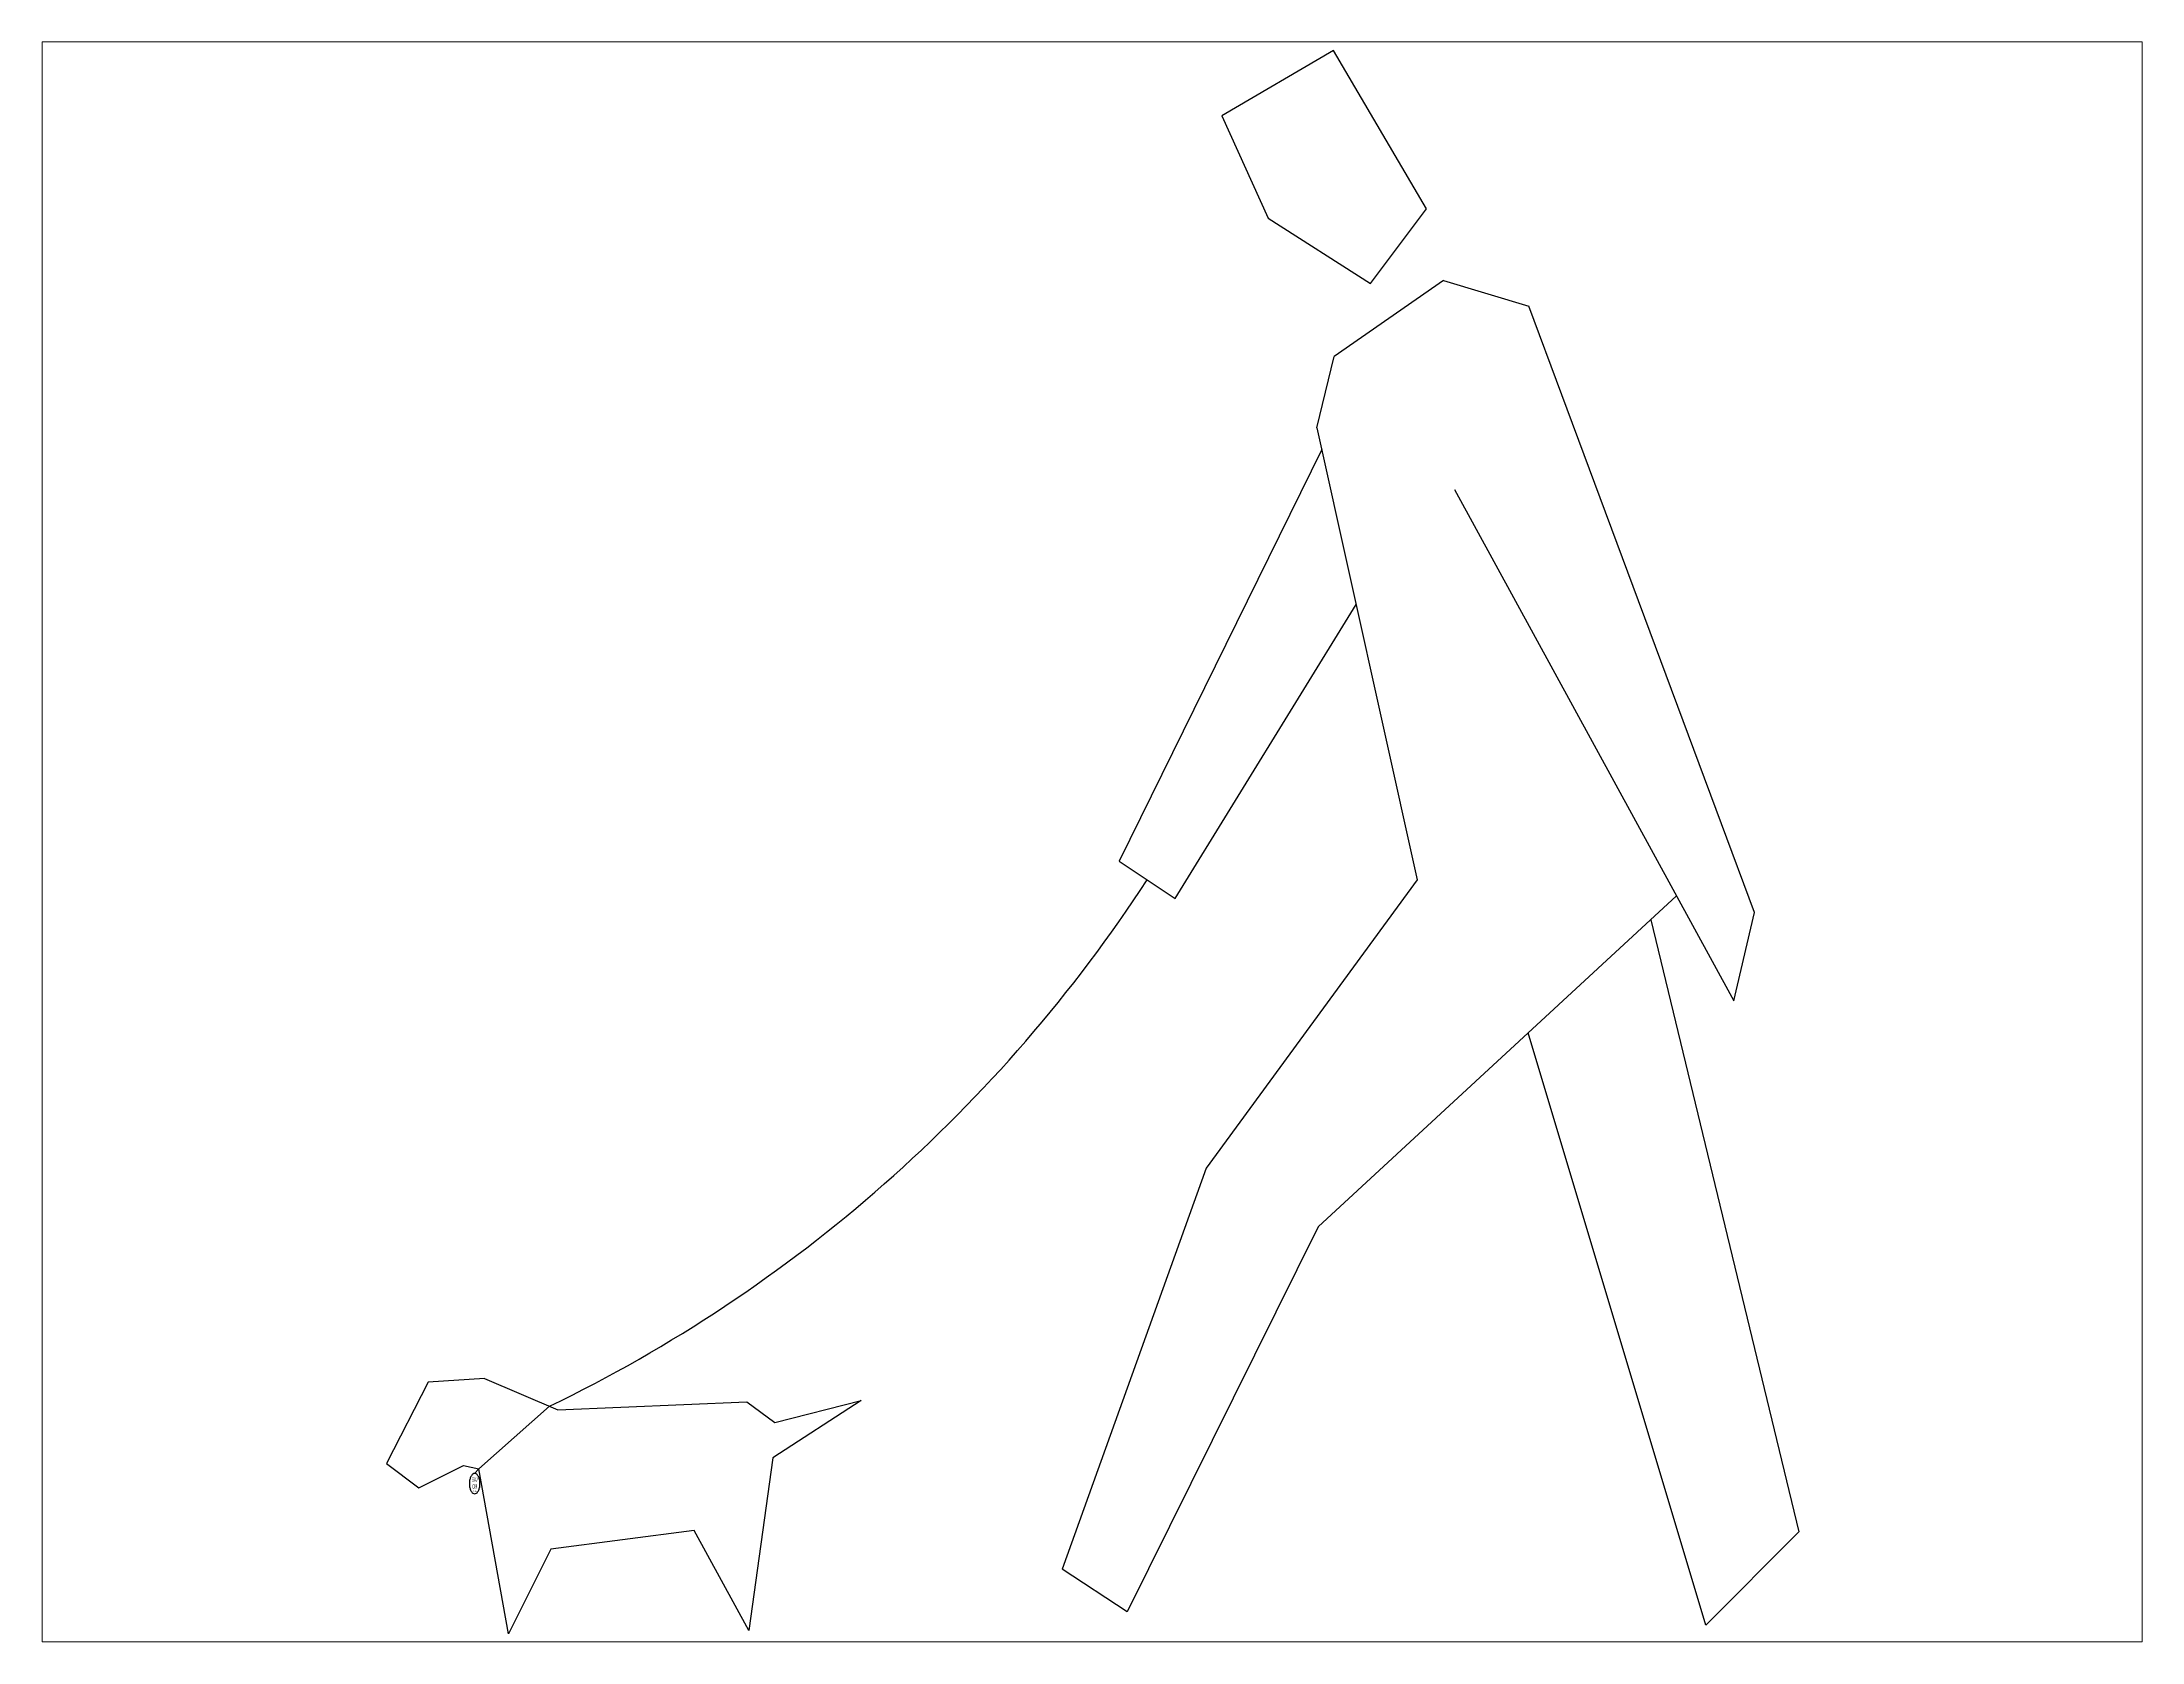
# Paper-space layout 'Layout1' of a CAD drawing. Header units: millimetres. Extents: x 1.05 to 9.45, y 0.8 to 7.2.
# The model-space entities are those that its viewports show. They can reach past a viewport. Long polylines and large blocks are cut down to what shows.
import ezdxf
from ezdxf.enums import TextEntityAlignment as Align

# ---------------------------------------------------------------- set-up
doc = ezdxf.new("R2010")
doc.units = ezdxf.units.MM
doc.header["$MEASUREMENT"] = 0

# ---------------------------------------------------------------- blocks, each defined once
blk = doc.blocks.new('M_SITE2D_ELEV_PEOPLE_Man Walking Dog 1')
at = {"color": 0, "linetype": 'ByBlock'}
for p, q in [((109.816755, 1744.319608), (-13.542858, 1672.316044)), ((212.616433, 1569.45381), (109.816755, 1744.319608)), ((-13.542858, 1672.316044), (37.856981, 1559.167587)), ((37.856981, 1559.167587), (150.936626, 1487.164023)), ((150.936626, 1487.164023), (212.616433, 1569.45381)), ((231.255576, 1490.409732), (110.754479, 1406.444467)), ((574.728763, 792.690611), (325.664073, 1462.225015)), ((91.570744, 1327.594787), (202.336465, 828.845726)), ((96.876526, 1303.70424), (-126.622503, 849.418173)), ((243.630467, 1259.542997), (551.855368, 695.124822)), ((-64.942696, 808.27328), (134.852933, 1132.706416)), ((-126.622503, 849.418173), (-64.942696, 808.27328)), ((202.336465, 828.845726), (-30.533353, 510.410267)), ((488.605322, 810.947637), (92.88833, 445.719618)), ((551.855368, 695.124822), (574.728763, 792.690611)), ((460.08167, 784.62166), (623.815142, 108.810089)), ((521.015465, 5.947855), (324.722612, 659.691667)), ((-30.533353, 510.410267), (-189.756097, 67.665196)), ((92.88833, 445.719618), (-117.796323, 20.572447)), ((-827.500089, 278.218943), (-889.684669, 274.008728)), ((-827.500089, 278.218943), (-746.520727, 243.622955)), ((-889.684669, 274.008728), (-935.566203, 184.364678)), ((-746.520727, 243.622955), (-537.897706, 252.382725)), ((-537.897706, 252.382725), (-506.992089, 229.691413)), ((-411.647927, 253.889116), (-509.117735, 190.54587)), ((-506.992089, 229.691413), (-411.647927, 253.889116)), ((-509.117735, 190.54587), (-535.424833, 0)), ((-935.566203, 184.364678), (-899.80709, 157.529931)), ((-899.80709, 157.529931), (-850.568345, 181.9744)), ((-850.568345, 181.9744), (-833.477674, 178.547396)), ((-800.988386, -3.514668), (-833.477674, 178.547396)), ((-595.823116, 110.444879), (-754.061857, 89.778426)), ((-535.424833, 0), (-595.823116, 110.444879)), ((623.815142, 108.810089), (521.015465, 5.947855)), ((-754.061857, 89.778426), (-800.988386, -3.514668)), ((-117.796323, 20.572447), (-189.756097, 67.665196))]:
    blk.add_line(p, q, dxfattribs=at)
at = {"color": 0}
for p, q in [((231.255576, 1490.409732), (325.664073, 1462.225015)), ((91.570744, 1327.594787), (110.754479, 1406.444467)), ((-755.649815, 247.523083), (-833.477674, 178.547396)), ((-833.477674, 178.547396), (-838.250333, 173.350963))]:
    blk.add_line(p, q, dxfattribs=at)
blk.add_lwpolyline([(-838.250333, 173.350963, 0.170673), (-840.22671, 172.656096, 0.104897), (-842.346797, 170.064145, 0.066572), (-843.564482, 166.66095, 0.052715), (-844.043608, 162.129064, 0.052715), (-843.564482, 157.597179, 0.066572), (-842.346797, 154.193983, 0.104897), (-840.22671, 151.602033, 0.170673), (-838.250333, 150.907165, 0.170673), (-836.273957, 151.602033, 0.104897), (-834.15387, 154.193983, 0.066572), (-832.936185, 157.597179, 0.052715), (-832.457059, 162.129064, 0.052715), (-832.936185, 166.66095, 0.066572), (-834.15387, 170.064145, 0.104897), (-836.273957, 172.656096, 0.170673)], format="xyb", close=True, dxfattribs=at)
blk.add_arc((-1468.762264, 1722.160127), 1638.012143, 295.807717, 326.950394, dxfattribs=at)
for s, height, width, p, p2 in [('SAJ', 4.65929, 0.483939, (-841.24852, 164.458709), (-835.235689, 164.458709)), ('CM', 4.65929, 0.707696, (-840.989904, 156.757938), (-835.494306, 156.757938)), ('24/5/89', 1, 0.591585, (-840.084747, 153.392896), (-836.140847, 153.392896))]:
    blk.add_text(s, height=height, dxfattribs=dict(at, width=width)).set_placement(p, p2, align=Align.FIT)

msp = doc.modelspace()

# ---------------------------------------------------------------- block references
at = {"color": 0, "linetype": 'ByBlock'}
msp.add_blockref('M_SITE2D_ELEV_PEOPLE_Man Walking Dog 1', (13500, 1800), dxfattribs=at)

psp = doc.layouts.get("Layout1")

# ---------------------------------------------------------------- viewports
at = {"layer": '0'}
psp.add_viewport(center=(5.25, 4), size=(8.4, 6.4), view_center_point=(13343.2995, 2670.512), view_height=1766.428529, dxfattribs=at)

doc.saveas('drawing.dxf')
